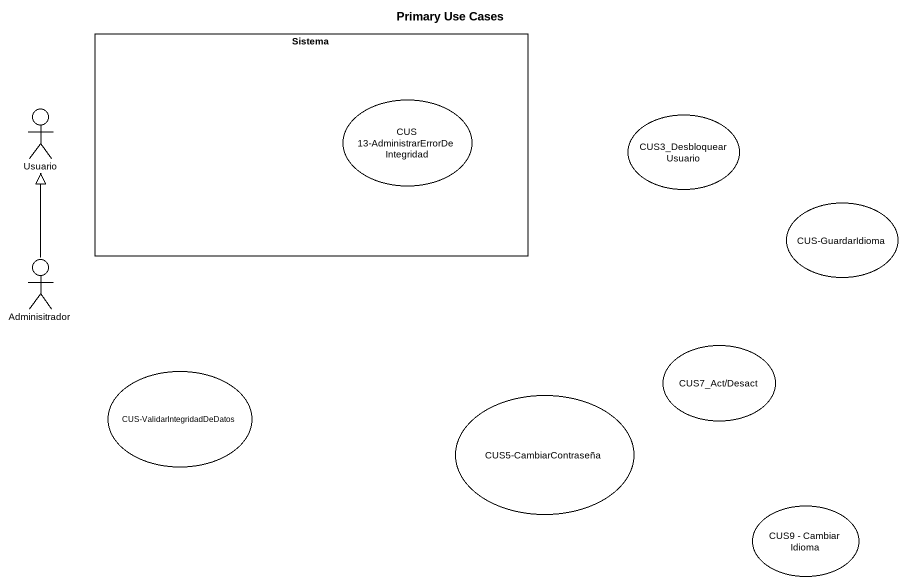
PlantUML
@startuml
title Primary Use Cases
rectangle Sistema {
  usecase "CUS 13-AdministrarErrorDeIntegridad" as CUS_13_AdministrarErrorDeInt
}
actor Usuario
usecase "CUS3_Desbloquear Usuario" as CUS3_Desbloquear_Usuario
usecase "CUS-GuardarIdioma" as CUS_GuardarIdioma
actor Adminisitrador
usecase "CUS7_Act/Desact" as CUS7_Act_Desact
usecase "CUS-ValidarIntegridadDeDatos" as CUS_ValidarIntegridadDeDatos
usecase "CUS5-CambiarContraseña" as CUS5_CambiarContraseña
usecase "CUS9 - Cambiar Idioma" as CUS9_Cambiar_Idioma
Adminisitrador -up-|> Usuario
@enduml
